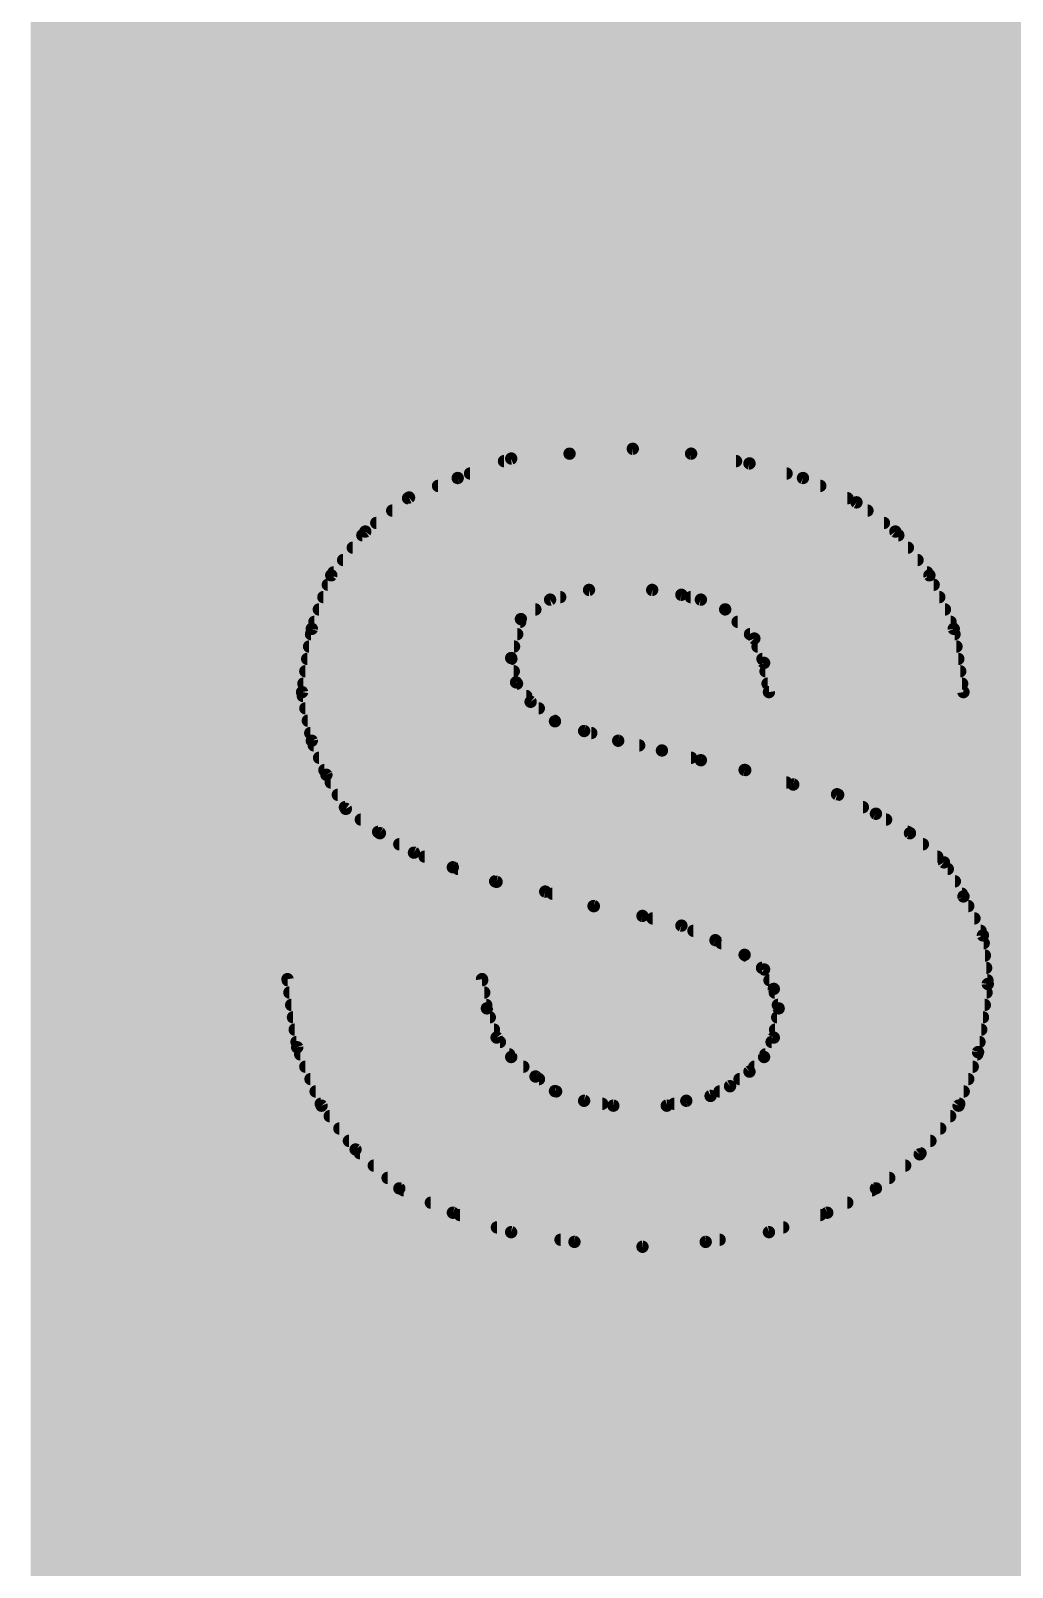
# Model space of a CAD drawing. Extents: x -74 to 33, y -13 to 31.
# Drawn here: x -0.127 to 1.891, y 9.639 to 12.797 of the extents above; entities that cross this region are included whole.
import ezdxf

# ---------------------------------------------------------------- set-up
doc = ezdxf.new("R2010")
doc.units = 0
for name, color, linetype in [('1', 12, 'CONTINUOUS'), ('16', 132, 'CONTINUOUS'), ('20', 53, 'CONTINUOUS'), ('21', 53, 'CONTINUOUS'), ('42', 132, 'CONTINUOUS')]:
    doc.layers.add(name, color=color, linetype=linetype)

msp = doc.modelspace()

# ---------------------------------------------------------------- linework, layer by layer
at = {"layer": '1', "const_width": 0.254}
msp.add_lwpolyline([(0, 30.48), (0, 0)], dxfattribs=at)
at = {"layer": '16', "const_width": 0.192}
msp.add_lwpolyline([(0, 0), (0, 30.48)], dxfattribs=at)
at = {"layer": '20', "const_width": 0.254}
msp.add_lwpolyline([(0, 1.27), (0, 29.21)], dxfattribs=at)
at = {"layer": '21', "const_width": 0.0254}
for points in [[(0.861, 11.918), (0.981, 11.928)], [(0.981, 11.928), (1.111, 11.938)], [(1.111, 11.938), (1.231, 11.928)], [(1.231, 11.928), (1.351, 11.908)], [(0.751, 11.878), (0.861, 11.918)], [(0.8462, 11.9126), (1.3234, 11.9126)], [(1.351, 11.908), (1.461, 11.878)], [(0.651, 11.838), (0.751, 11.878)], [(0.7105, 11.8618), (1.4966, 11.8618)], [(0.7763, 11.8872), (1.4273, 11.8872)], [(1.461, 11.878), (1.571, 11.828)], [(0.561, 11.768), (0.651, 11.838)], [(0.6489, 11.8364), (1.5525, 11.8364)], [(0.6163, 11.811), (1.5937, 11.811)], [(1.571, 11.828), (1.651, 11.768)], [(0.491, 11.678), (0.561, 11.768)], [(0.5836, 11.7856), (1.6275, 11.7856)], [(1.651, 11.768), (1.721, 11.678)], [(0.5549, 11.7602), (1.6571, 11.7602)], [(0.5154, 11.7094), (1.6966, 11.7094)], [(0.5352, 11.7348), (1.6768, 11.7348)], [(0.451, 11.568), (0.491, 11.678)], [(0.4957, 11.684), (1.7163, 11.684)], [(1.721, 11.678), (1.771, 11.568)], [(0.4839, 11.6586), (1.7298, 11.6586)], [(1.021, 11.648), (0.941, 11.628)], [(1.151, 11.648), (1.021, 11.648)], [(1.211, 11.638), (1.151, 11.648)], [(0.4747, 11.6332), (0.9618, 11.6332)], [(0.941, 11.628), (0.881, 11.588)], [(1.251, 11.628), (1.211, 11.638)], [(1.2302, 11.6332), (1.7414, 11.6332)], [(1.301, 11.608), (1.251, 11.628)], [(0.4562, 11.5824), (0.8796, 11.5824)], [(0.4655, 11.6078), (0.9107, 11.6078)], [(0.881, 11.588), (0.861, 11.508)], [(1.361, 11.548), (1.301, 11.608)], [(1.3012, 11.6078), (1.7529, 11.6078)], [(1.3266, 11.5824), (1.7645, 11.5824)], [(0.431, 11.438), (0.451, 11.568)], [(0.4493, 11.557), (0.8733, 11.557)], [(1.352, 11.557), (1.7727, 11.557)], [(1.381, 11.498), (1.361, 11.548)], [(1.771, 11.568), (1.791, 11.438)], [(0.4454, 11.5316), (0.8669, 11.5316)], [(1.3676, 11.5316), (1.7766, 11.5316)], [(0.4415, 11.5062), (0.8614, 11.5062)], [(0.861, 11.508), (0.871, 11.458)], [(1.3777, 11.5062), (1.7805, 11.5062)], [(1.391, 11.438), (1.381, 11.498)], [(0.4337, 11.4554), (0.873, 11.4554)], [(0.4376, 11.4808), (0.8664, 11.4808)], [(0.871, 11.458), (0.901, 11.418)], [(1.3839, 11.4808), (1.7844, 11.4808)], [(1.3881, 11.4554), (1.7883, 11.4554)], [(0.451, 11.338), (0.431, 11.438)], [(0.4326, 11.43), (0.892, 11.43)], [(1.791, 11.438), (1.391, 11.438)], [(0.4377, 11.4046), (0.9178, 11.4046)], [(0.901, 11.418), (0.951, 11.378)], [(0.4428, 11.3792), (0.9495, 11.3792)], [(0.951, 11.378), (1.011, 11.358)], [(1.011, 11.358), (1.081, 11.338)], [(0.4478, 11.3538), (1.0257, 11.3538)], [(0.481, 11.268), (0.451, 11.338)], [(0.4551, 11.3284), (1.1242, 11.3284)], [(1.081, 11.338), (1.171, 11.318)], [(0.466, 11.303), (1.231, 11.303)], [(1.171, 11.318), (1.251, 11.298)], [(1.251, 11.298), (1.341, 11.278)], [(0.4769, 11.2776), (1.3423, 11.2776)], [(0.521, 11.198), (0.481, 11.268)], [(1.341, 11.278), (1.441, 11.248)], [(0.49, 11.2522), (1.427, 11.2522)], [(1.441, 11.248), (1.531, 11.228)], [(0.5045, 11.2268), (1.5334, 11.2268)], [(0.5191, 11.2014), (1.5842, 11.2014)], [(1.531, 11.228), (1.611, 11.188)], [(0.591, 11.148), (0.521, 11.198)], [(0.5518, 11.176), (1.632, 11.176)], [(1.611, 11.188), (1.681, 11.148)], [(0.5874, 11.1506), (1.6764, 11.1506)], [(0.661, 11.108), (0.591, 11.148)], [(1.681, 11.148), (1.751, 11.088)], [(0.6309, 11.1252), (1.7076, 11.1252)], [(0.741, 11.078), (0.661, 11.108)], [(0.6829, 11.0998), (1.7372, 11.0998)], [(0.831, 11.048), (0.741, 11.078)], [(0.7518, 11.0744), (1.7588, 11.0744)], [(1.751, 11.088), (1.791, 11.018)], [(0.828, 11.049), (1.7733, 11.049)], [(0.931, 11.028), (0.831, 11.048)], [(1.031, 10.998), (0.931, 11.028)], [(0.9457, 11.0236), (1.7878, 11.0236)], [(1.791, 11.018), (1.831, 10.938)], [(1.0303, 10.9982), (1.8009, 10.9982)], [(1.131, 10.978), (1.031, 10.998)], [(1.211, 10.958), (1.131, 10.978)], [(1.1518, 10.9728), (1.8136, 10.9728)], [(1.281, 10.928), (1.211, 10.958)], [(1.2357, 10.9474), (1.8263, 10.9474)], [(1.341, 10.898), (1.281, 10.928)], [(1.293, 10.922), (1.8326, 10.922)], [(1.831, 10.938), (1.841, 10.838)], [(1.381, 10.868), (1.341, 10.898)], [(1.3429, 10.8966), (1.8351, 10.8966)], [(1.3767, 10.8712), (1.8377, 10.8712)], [(1.401, 10.828), (1.381, 10.868)], [(0.421, 10.708), (0.401, 10.848)], [(0.401, 10.848), (0.801, 10.848)], [(0.4013, 10.8458), (0.8014, 10.8458)], [(0.4049, 10.8204), (0.8056, 10.8204)], [(0.801, 10.848), (0.811, 10.788)], [(1.3921, 10.8458), (1.8402, 10.8458)], [(1.411, 10.788), (1.401, 10.828)], [(1.4029, 10.8204), (1.8385, 10.8204)], [(1.841, 10.838), (1.821, 10.698)], [(0.4086, 10.795), (0.8098, 10.795)], [(0.811, 10.788), (0.831, 10.728)], [(1.401, 10.728), (1.411, 10.788)], [(1.4093, 10.795), (1.8349, 10.795)], [(0.4122, 10.7696), (0.8171, 10.7696)], [(1.4079, 10.7696), (1.8312, 10.7696)], [(0.4158, 10.7442), (0.8256, 10.7442)], [(0.831, 10.728), (0.861, 10.688)], [(1.381, 10.688), (1.401, 10.728)], [(1.4037, 10.7442), (1.8276, 10.7442)], [(0.4195, 10.7188), (0.8379, 10.7188)], [(0.471, 10.588), (0.421, 10.708)], [(0.4271, 10.6934), (0.8569, 10.6934)], [(1.3837, 10.6934), (1.8193, 10.6934)], [(1.3964, 10.7188), (1.824, 10.7188)], [(1.821, 10.698), (1.781, 10.588)], [(0.4377, 10.668), (0.886, 10.668)], [(0.861, 10.688), (0.911, 10.648)], [(1.351, 10.658), (1.381, 10.688)], [(1.361, 10.668), (1.8101, 10.668)], [(0.4483, 10.6426), (0.9182, 10.6426)], [(0.911, 10.648), (0.951, 10.618)], [(1.311, 10.628), (1.351, 10.658)], [(1.3305, 10.6426), (1.8009, 10.6426)], [(0.4588, 10.6172), (0.9534, 10.6172)], [(0.951, 10.618), (1.011, 10.598)], [(1.221, 10.598), (1.271, 10.608)], [(1.271, 10.608), (1.311, 10.628)], [(1.2894, 10.6172), (1.7916, 10.6172)], [(0.4694, 10.5918), (1.0482, 10.5918)], [(0.541, 10.498), (0.471, 10.588)], [(1.011, 10.598), (1.071, 10.588)], [(1.071, 10.588), (1.181, 10.588)], [(1.181, 10.588), (1.221, 10.598)], [(1.1962, 10.5918), (1.7824, 10.5918)], [(1.781, 10.588), (1.701, 10.488)], [(0.4878, 10.5664), (1.7637, 10.5664)], [(0.5076, 10.541), (1.7434, 10.541)], [(0.5273, 10.5156), (1.7231, 10.5156)], [(0.631, 10.418), (0.541, 10.498)], [(0.5498, 10.4902), (1.7028, 10.4902)], [(1.701, 10.488), (1.611, 10.418)], [(0.5784, 10.4648), (1.6712, 10.4648)], [(0.6069, 10.4394), (1.6385, 10.4394)], [(0.741, 10.368), (0.631, 10.418)], [(0.6398, 10.414), (1.603, 10.414)], [(1.611, 10.418), (1.511, 10.368)], [(0.6957, 10.3886), (1.5522, 10.3886)], [(0.861, 10.328), (0.741, 10.368)], [(0.7554, 10.3632), (1.4966, 10.3632)], [(1.511, 10.368), (1.391, 10.328)], [(0.8316, 10.3378), (1.4204, 10.3378)], [(0.991, 10.308), (0.861, 10.328)], [(1.391, 10.328), (1.261, 10.308)], [(0.9624, 10.3124), (1.2896, 10.3124)], [(1.131, 10.298), (0.991, 10.308)], [(1.261, 10.308), (1.131, 10.298)]]:
    msp.add_lwpolyline(points, dxfattribs=at)
at = {"layer": '21', "const_width": 0.0127}
for points in [[(0.9805, 11.9343, 1), (0.9815, 11.9217)], [(0.9815, 11.9217, 1), (0.9805, 11.9343)], [(1.1115, 11.9443, 1), (1.1105, 11.9317)], [(1.1115, 11.9317, 1), (1.1105, 11.9443)], [(1.232, 11.9343, 1), (1.23, 11.9217)], [(1.2305, 11.9217, 1), (1.2315, 11.9343)], [(0.8462, 11.919, 1), (0.8462, 11.9063)], [(0.8605, 11.9243, 1), (0.8615, 11.9117)], [(0.8632, 11.912, 1), (0.8588, 11.924)], [(1.3234, 11.9063, 1), (1.3234, 11.919)], [(1.3527, 11.9141, 1), (1.3493, 11.9019)], [(1.35, 11.9017, 1), (1.352, 11.9143)], [(0.7105, 11.8681, 1), (0.7105, 11.8555)], [(0.7488, 11.884, 1), (0.7532, 11.872)], [(0.7534, 11.8721, 1), (0.7486, 11.8839)], [(0.7763, 11.8935, 1), (0.7763, 11.8809)], [(1.4273, 11.8809, 1), (1.4273, 11.8935)], [(1.4636, 11.8838, 1), (1.4584, 11.8722)], [(1.4593, 11.8719, 1), (1.4627, 11.8841)], [(1.4966, 11.8555, 1), (1.4966, 11.8681)], [(0.6489, 11.8428, 1), (0.6489, 11.8301)], [(0.6486, 11.8439, 1), (0.6534, 11.8321)], [(0.6549, 11.833, 1), (0.6471, 11.843)], [(1.5525, 11.8301, 1), (1.5525, 11.8428)], [(0.6163, 11.8173, 1), (0.6163, 11.8047)], [(1.5748, 11.8331, 1), (1.5672, 11.8229)], [(1.5684, 11.8222, 1), (1.5736, 11.8338)], [(1.5937, 11.8047, 1), (1.5937, 11.8173)], [(0.5571, 11.773, 1), (0.5649, 11.763)], [(0.566, 11.7641, 1), (0.556, 11.7719)], [(0.5836, 11.7919, 1), (0.5836, 11.7793)], [(1.6275, 11.7793, 1), (1.6275, 11.7919)], [(1.656, 11.7719, 1), (1.646, 11.7641)], [(1.6472, 11.7629, 1), (1.6548, 11.7731)], [(0.5549, 11.7666, 1), (0.5549, 11.7539)], [(1.6571, 11.7539, 1), (1.6571, 11.7666)], [(0.5154, 11.7157, 1), (0.5154, 11.7031)], [(0.5352, 11.7411, 1), (0.5352, 11.7285)], [(1.6768, 11.7285, 1), (1.6768, 11.7411)], [(1.6966, 11.7031, 1), (1.6966, 11.7157)], [(0.486, 11.6819, 1), (0.496, 11.6741)], [(0.497, 11.6758, 1), (0.485, 11.6802)], [(0.4957, 11.6904, 1), (0.4957, 11.6777)], [(1.7268, 11.6806, 1), (1.7152, 11.6754)], [(1.716, 11.6741, 1), (1.726, 11.6819)], [(1.7163, 11.6777, 1), (1.7163, 11.6904)], [(0.4839, 11.6649, 1), (0.4839, 11.6523)], [(1.021, 11.6543, 1), (1.021, 11.6417)], [(1.0225, 11.6418, 1), (1.0195, 11.6542)], [(1.152, 11.6543, 1), (1.15, 11.6417)], [(1.151, 11.6417, 1), (1.151, 11.6543)], [(1.7298, 11.6523, 1), (1.7298, 11.6649)], [(0.4747, 11.6395, 1), (0.4747, 11.6269)], [(0.9395, 11.6342, 1), (0.9425, 11.6218)], [(0.9445, 11.6227, 1), (0.9375, 11.6333)], [(0.9618, 11.6269, 1), (0.9618, 11.6395)], [(1.2125, 11.6442, 1), (1.2095, 11.6318)], [(1.21, 11.6317, 1), (1.212, 11.6443)], [(1.2302, 11.6395, 1), (1.2302, 11.6269)], [(1.2534, 11.6339, 1), (1.2486, 11.6221)], [(1.2495, 11.6218, 1), (1.2525, 11.6342)], [(1.7414, 11.6269, 1), (1.7414, 11.6395)], [(0.4562, 11.5887, 1), (0.4562, 11.5761)], [(0.4655, 11.6142, 1), (0.4655, 11.6015)], [(0.8775, 11.5933, 1), (0.8845, 11.5827)], [(0.8872, 11.5865, 1), (0.8748, 11.5895)], [(0.8796, 11.5761, 1), (0.8796, 11.5887)], [(0.9107, 11.6015, 1), (0.9107, 11.6142)], [(1.3055, 11.6125, 1), (1.2965, 11.6035)], [(1.3012, 11.6142, 1), (1.3012, 11.6015)], [(1.2986, 11.6021, 1), (1.3034, 11.6139)], [(1.3266, 11.5887, 1), (1.3266, 11.5761)], [(1.7529, 11.6015, 1), (1.7529, 11.6142)], [(1.7645, 11.5761, 1), (1.7645, 11.5887)], [(0.4493, 11.5633, 1), (0.4493, 11.5507)], [(0.4573, 11.567, 1), (0.4447, 11.569)], [(0.445, 11.5702, 1), (0.457, 11.5658)], [(0.8733, 11.5507, 1), (0.8733, 11.5633)], [(1.352, 11.5633, 1), (1.352, 11.5507)], [(1.3669, 11.5504, 1), (1.3551, 11.5456)], [(1.3565, 11.5435, 1), (1.3655, 11.5525)], [(1.7773, 11.569, 1), (1.7647, 11.567)], [(1.7652, 11.5654, 1), (1.7768, 11.5706)], [(1.7727, 11.5507, 1), (1.7727, 11.5633)], [(0.4454, 11.538, 1), (0.4454, 11.5253)], [(0.8669, 11.5253, 1), (0.8669, 11.538)], [(1.3676, 11.538, 1), (1.3676, 11.5253)], [(1.7766, 11.5253, 1), (1.7766, 11.538)], [(0.4415, 11.5125, 1), (0.4415, 11.4999)], [(0.8672, 11.5092, 1), (0.8548, 11.5068)], [(0.8548, 11.5095, 1), (0.8672, 11.5065)], [(0.8614, 11.4999, 1), (0.8614, 11.5125)], [(1.3777, 11.5125, 1), (1.3777, 11.4999)], [(1.3873, 11.499, 1), (1.3747, 11.497)], [(1.3751, 11.4956, 1), (1.3869, 11.5004)], [(1.7805, 11.4999, 1), (1.7805, 11.5125)], [(0.4337, 11.4618, 1), (0.4337, 11.4491)], [(0.4376, 11.4871, 1), (0.4376, 11.4745)], [(0.8761, 11.4618, 1), (0.8659, 11.4542)], [(0.8648, 11.4568, 1), (0.8772, 11.4592)], [(0.8664, 11.4745, 1), (0.8664, 11.4871)], [(0.873, 11.4491, 1), (0.873, 11.4618)], [(1.3839, 11.4871, 1), (1.3839, 11.4745)], [(1.3881, 11.4618, 1), (1.3881, 11.4491)], [(1.7844, 11.4745, 1), (1.7844, 11.4871)], [(1.7883, 11.4491, 1), (1.7883, 11.4618)], [(0.4372, 11.4392, 1), (0.4248, 11.4368)], [(0.4247, 11.439, 1), (0.4373, 11.437)], [(0.4326, 11.4363, 1), (0.4326, 11.4237)], [(0.892, 11.4237, 1), (0.892, 11.4363)], [(1.391, 11.4444, 1), (1.391, 11.4317)], [(1.3847, 11.437, 1), (1.3973, 11.439)], [(1.7847, 11.437, 1), (1.7973, 11.439)], [(1.791, 11.4317, 1), (1.791, 11.4444)], [(0.4377, 11.4109, 1), (0.4377, 11.3983)], [(0.905, 11.423, 1), (0.897, 11.413)], [(0.8959, 11.4142, 1), (0.9061, 11.4218)], [(0.9178, 11.3983, 1), (0.9178, 11.4109)], [(0.4428, 11.3856, 1), (0.4428, 11.3729)], [(0.953, 11.384, 1), (0.949, 11.372)], [(0.947, 11.373, 1), (0.955, 11.383)], [(0.9495, 11.3729, 1), (0.9495, 11.3856)], [(1.0127, 11.3641, 1), (1.0093, 11.3519)], [(1.009, 11.352, 1), (1.013, 11.364)], [(0.4478, 11.3601, 1), (0.4478, 11.3475)], [(0.4568, 11.3405, 1), (0.4452, 11.3355)], [(0.4448, 11.3368, 1), (0.4572, 11.3392)], [(0.4551, 11.3347, 1), (0.4551, 11.3221)], [(1.0257, 11.3475, 1), (1.0257, 11.3601)], [(1.0824, 11.3442, 1), (1.0796, 11.3318)], [(1.0793, 11.3319, 1), (1.0827, 11.3441)], [(1.1242, 11.3221, 1), (1.1242, 11.3347)], [(0.466, 11.3094, 1), (0.466, 11.2967)], [(1.1725, 11.3242, 1), (1.1695, 11.3118)], [(1.1696, 11.3118, 1), (1.1724, 11.3242)], [(1.231, 11.2967, 1), (1.231, 11.3094)], [(1.2524, 11.3042, 1), (1.2496, 11.2918)], [(1.2495, 11.2918, 1), (1.2525, 11.3042)], [(0.4769, 11.284, 1), (0.4769, 11.2713)], [(0.4865, 11.2712, 1), (0.4755, 11.2648)], [(0.4752, 11.2655, 1), (0.4868, 11.2705)], [(1.3428, 11.2841, 1), (1.3392, 11.2719)], [(1.3396, 11.2718, 1), (1.3424, 11.2842)], [(1.3423, 11.2713, 1), (1.3423, 11.284)], [(0.49, 11.2585, 1), (0.49, 11.2459)], [(1.427, 11.2459, 1), (1.427, 11.2585)], [(1.4424, 11.2542, 1), (1.4396, 11.2418)], [(1.4392, 11.2419, 1), (1.4428, 11.2541)], [(0.5045, 11.2332, 1), (0.5045, 11.2205)], [(0.5191, 11.2078, 1), (0.5191, 11.1951)], [(1.5338, 11.2337, 1), (1.5282, 11.2223)], [(1.5296, 11.2218, 1), (1.5324, 11.2342)], [(1.5334, 11.2205, 1), (1.5334, 11.2332)], [(1.5842, 11.1951, 1), (1.5842, 11.2078)], [(0.5247, 11.2032, 1), (0.5173, 11.1928)], [(0.5155, 11.1948, 1), (0.5265, 11.2012)], [(0.5518, 11.1823, 1), (0.5518, 11.1697)], [(1.6142, 11.1935, 1), (1.6078, 11.1825)], [(1.6082, 11.1823, 1), (1.6138, 11.1937)], [(1.632, 11.1697, 1), (1.632, 11.1823)], [(0.5874, 11.157, 1), (0.5874, 11.1443)], [(0.5942, 11.1535, 1), (0.5878, 11.1425)], [(0.5873, 11.1428, 1), (0.5947, 11.1532)], [(1.6851, 11.1528, 1), (1.6769, 11.1432)], [(1.6764, 11.1443, 1), (1.6764, 11.157)], [(1.6778, 11.1425, 1), (1.6842, 11.1535)], [(0.6309, 11.1316, 1), (0.6309, 11.1189)], [(0.6632, 11.1139, 1), (0.6588, 11.1021)], [(0.6578, 11.1025, 1), (0.6642, 11.1135)], [(1.7076, 11.1189, 1), (1.7076, 11.1316)], [(0.6829, 11.1061, 1), (0.6829, 11.0935)], [(0.743, 11.084, 1), (0.739, 11.072)], [(0.7388, 11.0721, 1), (0.7432, 11.0839)], [(0.7518, 11.0808, 1), (0.7518, 11.0681)], [(1.7372, 11.0935, 1), (1.7372, 11.1061)], [(1.7565, 11.0912, 1), (1.7455, 11.0848)], [(1.7469, 11.0832, 1), (1.7551, 11.0928)], [(1.7588, 11.0681, 1), (1.7588, 11.0808)], [(0.828, 11.0554, 1), (0.828, 11.0427)], [(0.8322, 11.0542, 1), (0.8298, 11.0418)], [(0.829, 11.042, 1), (0.833, 11.054)], [(1.7733, 11.0427, 1), (1.7733, 11.0554)], [(0.9328, 11.0341, 1), (0.9292, 11.0219)], [(0.9298, 11.0218, 1), (0.9322, 11.0342)], [(0.9457, 11.0299, 1), (0.9457, 11.0173)], [(1.7967, 11.0208, 1), (1.7853, 11.0152)], [(1.7855, 11.0148, 1), (1.7965, 11.0212)], [(1.7878, 11.0173, 1), (1.7878, 11.0299)], [(1.0303, 11.0046, 1), (1.0303, 10.9919)], [(1.0322, 11.0042, 1), (1.0298, 10.9918)], [(1.0292, 10.9919, 1), (1.0328, 11.0041)], [(1.1325, 10.9842, 1), (1.1295, 10.9718)], [(1.1298, 10.9718, 1), (1.1322, 10.9842)], [(1.8009, 10.9919, 1), (1.8009, 11.0046)], [(1.1518, 10.9792, 1), (1.1518, 10.9665)], [(1.2135, 10.9638, 1), (1.2085, 10.9522)], [(1.2095, 10.9518, 1), (1.2125, 10.9642)], [(1.2357, 10.9537, 1), (1.2357, 10.9411)], [(1.8136, 10.9665, 1), (1.8136, 10.9792)], [(1.8263, 10.9411, 1), (1.8263, 10.9537)], [(1.2838, 10.9337, 1), (1.2782, 10.9223)], [(1.2785, 10.9222, 1), (1.2835, 10.9338)], [(1.293, 10.9284, 1), (1.293, 10.9157)], [(1.8373, 10.9386, 1), (1.8247, 10.9374)], [(1.8253, 10.9352, 1), (1.8367, 10.9408)], [(1.8326, 10.9157, 1), (1.8326, 10.9284)], [(1.3448, 10.9031, 1), (1.3372, 10.8929)], [(1.3429, 10.903, 1), (1.3429, 10.8903)], [(1.3382, 10.8923, 1), (1.3438, 10.9037)], [(1.8351, 10.8903, 1), (1.8351, 10.903)], [(1.3767, 10.8775, 1), (1.3767, 10.8649)], [(1.3867, 10.8708, 1), (1.3753, 10.8652)], [(1.3772, 10.8629, 1), (1.3848, 10.8731)], [(1.8377, 10.8649, 1), (1.8377, 10.8775)], [(0.401, 10.8544, 1), (0.401, 10.8417)], [(0.4073, 10.8489, 1), (0.3947, 10.8471)], [(0.4013, 10.8521, 1), (0.4013, 10.8395)], [(0.4049, 10.8268, 1), (0.4049, 10.8141)], [(0.8073, 10.849, 1), (0.7947, 10.847)], [(0.801, 10.8417, 1), (0.801, 10.8544)], [(0.8014, 10.8395, 1), (0.8014, 10.8521)], [(0.8056, 10.8141, 1), (0.8056, 10.8268)], [(1.3921, 10.8521, 1), (1.3921, 10.8395)], [(1.4072, 10.8295, 1), (1.3948, 10.8265)], [(1.3953, 10.8252, 1), (1.4067, 10.8308)], [(1.4029, 10.8268, 1), (1.4029, 10.8141)], [(1.8473, 10.8371, 1), (1.8347, 10.8389)], [(1.8347, 10.8374, 1), (1.8473, 10.8386)], [(1.8385, 10.8141, 1), (1.8385, 10.8268)], [(1.8402, 10.8395, 1), (1.8402, 10.8521)], [(0.4086, 10.8013, 1), (0.4086, 10.7887)], [(0.817, 10.79, 1), (0.805, 10.786)], [(0.8098, 10.7887, 1), (0.8098, 10.8013)], [(1.4093, 10.8013, 1), (1.4093, 10.7887)], [(1.4173, 10.787, 1), (1.4047, 10.789)], [(1.8349, 10.7887, 1), (1.8349, 10.8013)], [(0.4122, 10.7759, 1), (0.4122, 10.7633)], [(0.8047, 10.787, 1), (0.8173, 10.789)], [(0.8171, 10.7633, 1), (0.8171, 10.7759)], [(1.4079, 10.7759, 1), (1.4079, 10.7633)], [(1.4048, 10.7865, 1), (1.4172, 10.7895)], [(1.8312, 10.7633, 1), (1.8312, 10.7759)], [(0.4158, 10.7506, 1), (0.4158, 10.7379)], [(0.8361, 10.7318, 1), (0.8259, 10.7242)], [(0.8256, 10.7379, 1), (0.8256, 10.7506)], [(1.4067, 10.7252, 1), (1.3953, 10.7308)], [(1.4037, 10.7506, 1), (1.4037, 10.7379)], [(1.8276, 10.7379, 1), (1.8276, 10.7506)], [(0.4195, 10.7251, 1), (0.4195, 10.7125)], [(0.4269, 10.7104, 1), (0.4151, 10.7056)], [(0.4147, 10.7071, 1), (0.4273, 10.7089)], [(0.4271, 10.6997, 1), (0.4271, 10.6871)], [(0.825, 10.726, 1), (0.837, 10.73)], [(0.8379, 10.7125, 1), (0.8379, 10.7251)], [(0.8569, 10.6871, 1), (0.8569, 10.6997)], [(1.3837, 10.6997, 1), (1.3837, 10.6871)], [(1.3964, 10.7251, 1), (1.3964, 10.7125)], [(1.3947, 10.729, 1), (1.4073, 10.727)], [(1.827, 10.6958, 1), (1.815, 10.7002)], [(1.8193, 10.6871, 1), (1.8193, 10.6997)], [(1.824, 10.7125, 1), (1.824, 10.7251)], [(0.4377, 10.6744, 1), (0.4377, 10.6617)], [(0.865, 10.693, 1), (0.857, 10.683)], [(0.8559, 10.6842, 1), (0.8661, 10.6918)], [(0.886, 10.6617, 1), (0.886, 10.6744)], [(1.361, 10.6744, 1), (1.361, 10.6617)], [(1.3753, 10.6908, 1), (1.3867, 10.6852)], [(1.3855, 10.6835, 1), (1.3765, 10.6925)], [(1.8101, 10.6617, 1), (1.8101, 10.6744)], [(1.8147, 10.6989, 1), (1.8273, 10.6971)], [(0.4483, 10.6489, 1), (0.4483, 10.6363)], [(0.9148, 10.6531, 1), (0.9072, 10.6429)], [(0.907, 10.643, 1), (0.915, 10.653)], [(0.9182, 10.6363, 1), (0.9182, 10.6489)], [(1.3305, 10.6489, 1), (1.3305, 10.6363)], [(1.3465, 10.6625, 1), (1.3555, 10.6535)], [(1.3548, 10.6529, 1), (1.3472, 10.6631)], [(1.8009, 10.6363, 1), (1.8009, 10.6489)], [(0.4588, 10.6235, 1), (0.4588, 10.6109)], [(0.953, 10.624, 1), (0.949, 10.612)], [(0.9472, 10.6129, 1), (0.9548, 10.6231)], [(0.9534, 10.6109, 1), (0.9534, 10.6235)], [(1.2682, 10.6137, 1), (1.2738, 10.6023)], [(1.2722, 10.6018, 1), (1.2698, 10.6142)], [(1.2894, 10.6235, 1), (1.2894, 10.6109)], [(1.3072, 10.6331, 1), (1.3148, 10.6229)], [(1.3138, 10.6223, 1), (1.3082, 10.6337)], [(1.7916, 10.6109, 1), (1.7916, 10.6235)], [(0.4694, 10.5982, 1), (0.4694, 10.5855)], [(0.476, 10.5919, 1), (0.466, 10.5841)], [(0.4651, 10.5856, 1), (0.4769, 10.5904)], [(1.012, 10.6043, 1), (1.01, 10.5917)], [(1.009, 10.592, 1), (1.013, 10.604)], [(1.0482, 10.5855, 1), (1.0482, 10.5982)], [(1.071, 10.5944, 1), (1.071, 10.5817)], [(1.07, 10.5817, 1), (1.072, 10.5943)], [(1.1795, 10.5942, 1), (1.1825, 10.5818)], [(1.181, 10.5817, 1), (1.181, 10.5944)], [(1.1962, 10.5982, 1), (1.1962, 10.5855)], [(1.2198, 10.6042, 1), (1.2222, 10.5918)], [(1.2225, 10.5918, 1), (1.2195, 10.6042)], [(1.775, 10.5902, 1), (1.787, 10.5858)], [(1.786, 10.584, 1), (1.776, 10.592)], [(1.7824, 10.5855, 1), (1.7824, 10.5982)], [(0.4878, 10.5727, 1), (0.4878, 10.5601)], [(0.5076, 10.5473, 1), (0.5076, 10.5347)], [(1.7434, 10.5347, 1), (1.7434, 10.5473)], [(1.7637, 10.5601, 1), (1.7637, 10.5727)], [(0.5273, 10.522, 1), (0.5273, 10.5093)], [(1.7231, 10.5093, 1), (1.7231, 10.522)], [(0.5452, 10.5027, 1), (0.5368, 10.4933)], [(0.536, 10.4941, 1), (0.546, 10.5019)], [(0.5498, 10.4965, 1), (0.5498, 10.4839)], [(1.696, 10.492, 1), (1.706, 10.484)], [(1.7049, 10.483, 1), (1.6971, 10.493)], [(1.7028, 10.4839, 1), (1.7028, 10.4965)], [(0.5784, 10.4711, 1), (0.5784, 10.4585)], [(1.6712, 10.4585, 1), (1.6712, 10.4711)], [(0.6069, 10.4458, 1), (0.6069, 10.4331)], [(0.6336, 10.4238, 1), (0.6284, 10.4122)], [(0.6268, 10.4133, 1), (0.6352, 10.4227)], [(0.6398, 10.4203, 1), (0.6398, 10.4077)], [(1.603, 10.4077, 1), (1.603, 10.4203)], [(1.6071, 10.423, 1), (1.6149, 10.413)], [(1.6138, 10.4123, 1), (1.6082, 10.4237)], [(1.6385, 10.4331, 1), (1.6385, 10.4458)], [(0.6957, 10.3949, 1), (0.6957, 10.3823)], [(1.5522, 10.3823, 1), (1.5522, 10.3949)], [(0.743, 10.374, 1), (0.739, 10.362)], [(0.7384, 10.3622, 1), (0.7436, 10.3738)], [(0.7554, 10.3696, 1), (0.7554, 10.3569)], [(1.4966, 10.3569, 1), (1.4966, 10.3696)], [(1.5082, 10.3737, 1), (1.5138, 10.3623)], [(1.513, 10.362, 1), (1.509, 10.374)], [(0.8316, 10.3441, 1), (0.8316, 10.3315)], [(0.862, 10.3343, 1), (0.86, 10.3217)], [(0.859, 10.322, 1), (0.863, 10.334)], [(1.389, 10.334, 1), (1.393, 10.322)], [(1.392, 10.3217, 1), (1.39, 10.3343)], [(1.4204, 10.3315, 1), (1.4204, 10.3441)], [(0.9624, 10.3187, 1), (0.9624, 10.3061)], [(0.9915, 10.3143, 1), (0.9905, 10.3017)], [(0.99, 10.3017, 1), (0.992, 10.3143)], [(1.1305, 10.3043, 1), (1.1315, 10.2917)], [(1.1305, 10.2917, 1), (1.1315, 10.3043)], [(1.26, 10.3143, 1), (1.262, 10.3017)], [(1.2615, 10.3017, 1), (1.2605, 10.3143)], [(1.2896, 10.3061, 1), (1.2896, 10.3187)]]:
    msp.add_lwpolyline(points, format="xyb", dxfattribs=at)
at = {"layer": '42', "const_width": 0.192}
for points in [[(0, 30.353), (0, -0.127)], [(0, 12.864), (3.6364, 12.864)], [(0, 12.672), (3.7256, 12.672)], [(0, 12.48), (3.8148, 12.48)], [(0, 12.288), (3.9225, 12.288)], [(0, 12.096), (4.0395, 12.096)], [(0, 11.904), (4.1566, 11.904)], [(0, 11.712), (4.2771, 11.712)], [(0, 11.52), (4.4168, 11.52)], [(0, 11.328), (4.5627, 11.328)], [(0, 11.136), (4.7184, 11.136)], [(0, 10.944), (4.8871, 10.944)], [(0, 10.752), (5.0638, 10.752)], [(0, 10.56), (5.2595, 10.56)], [(0, 10.368), (5.4713, 10.368)], [(0, 10.176), (5.7002, 10.176)], [(0, 9.984), (5.9522, 9.984)], [(0, 9.792), (6.2411, 9.792)], [(0, 9.6), (6.5699, 9.6)]]:
    msp.add_lwpolyline(points, dxfattribs=at)
at = {"layer": '42', "const_width": 0.096}
for points in [[(0, 12.912, 1), (0, 12.816)], [(0, 12.72, 1), (0, 12.624)], [(0, 12.528, 1), (0, 12.432)], [(0, 12.336, 1), (0, 12.24)], [(0, 12.144, 1), (0, 12.048)], [(0, 11.952, 1), (0, 11.856)], [(0, 11.76, 1), (0, 11.664)], [(0, 11.568, 1), (0, 11.472)], [(0, 11.376, 1), (0, 11.28)], [(0, 11.184, 1), (0, 11.088)], [(0, 10.992, 1), (0, 10.896)], [(0, 10.8, 1), (0, 10.704)], [(0, 10.608, 1), (0, 10.512)], [(0, 10.416, 1), (0, 10.32)], [(0, 10.224, 1), (0, 10.128)], [(0, 10.032, 1), (0, 9.936)], [(0, 9.84, 1), (0, 9.744)], [(0, 9.648, 1), (0, 9.552)]]:
    msp.add_lwpolyline(points, format="xyb", dxfattribs=at)

doc.saveas('drawing.dxf')
